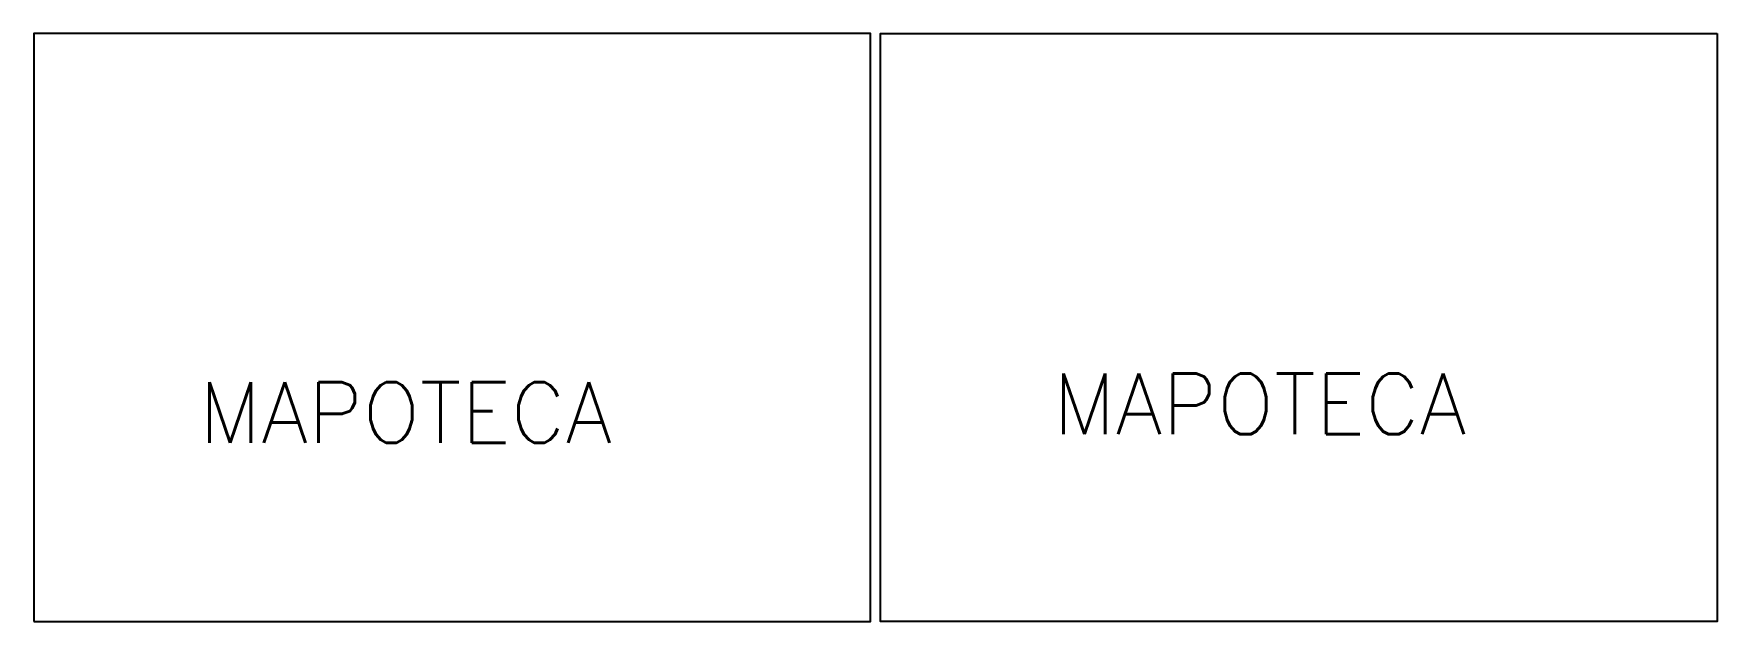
# Model space of a CAD drawing. Extents: x 222514.72 to 222517.49, y 107009.75 to 107010.72.
import ezdxf

# ---------------------------------------------------------------- set-up
doc = ezdxf.new("R2010")
doc.units = 0
doc.layers.get('0').update_dxf_attribs({"linetype": 'CONTINUOUS'})
doc.styles.add('SIMPLEX', font='SIMPLEX')

msp = doc.modelspace()

# ---------------------------------------------------------------- linework, layer by layer
at = {"color": 0}
for points in [[(222514.718, 107009.7495), (222516.098, 107009.7495), (222516.098, 107010.7195), (222514.718, 107010.7195)], [(222517.4942, 107010.7195), (222517.4942, 107009.7495), (222516.1142, 107009.7495), (222516.1142, 107010.7195)]]:
    msp.add_lwpolyline(points, close=True, dxfattribs=at)

# ---------------------------------------------------------------- texts
at = {"color": 0, "style": 'SIMPLEX'}
for p in [(222514.9905, 107010.0443), (222516.3991, 107010.0584)]:
    msp.add_text('MAPOTECA', height=0.1, dxfattribs=at).set_placement(p)

doc.saveas('drawing.dxf')
